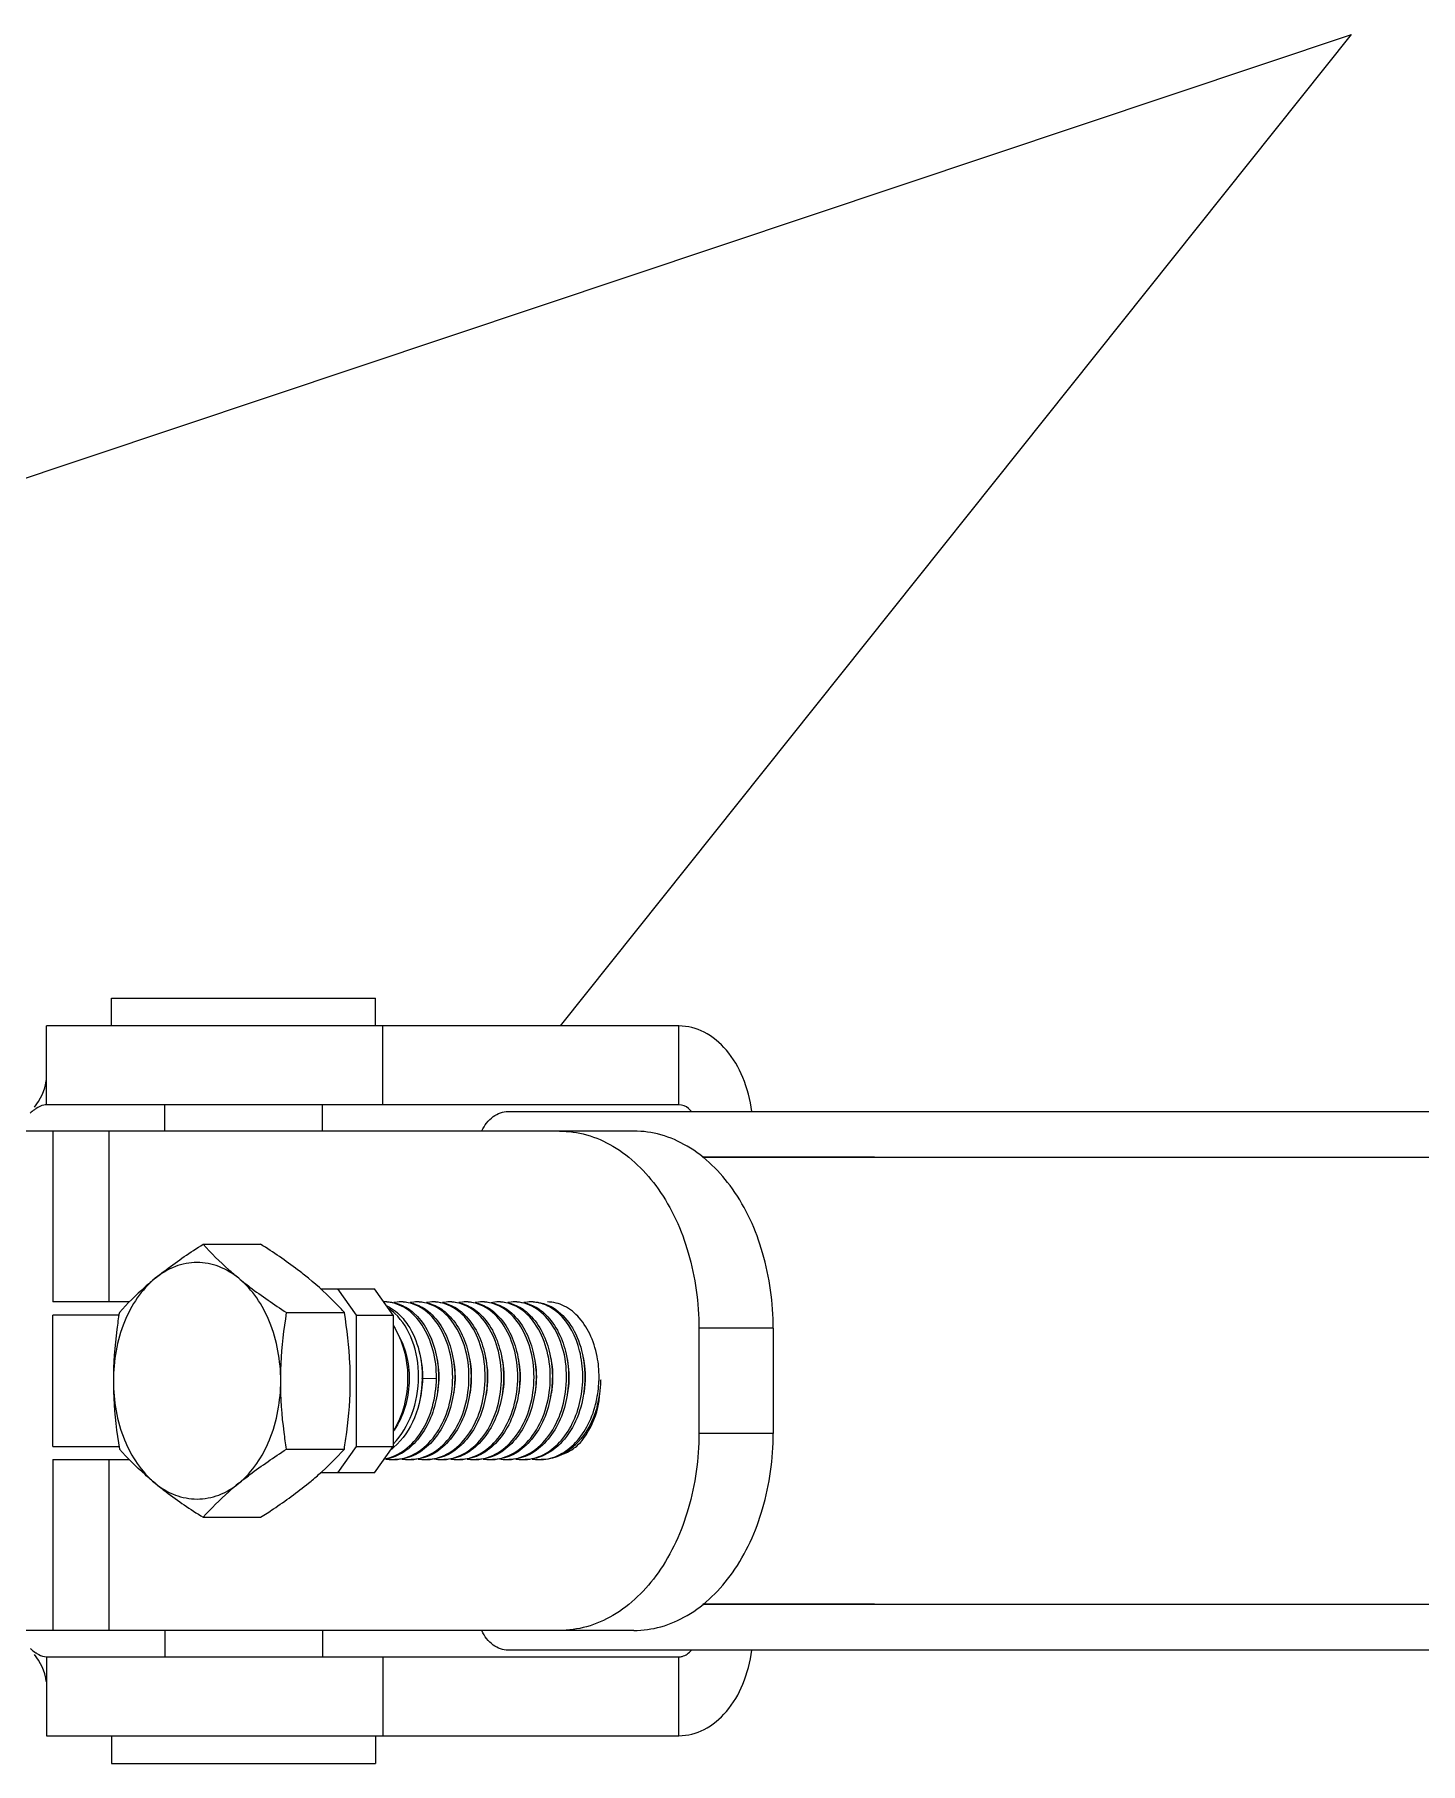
# Model space of a CAD drawing. Extents: x 27938 to 1042331, y -235042 to 1535213.
# Drawn here: x 731256 to 732118, y 744763 to 745839 of the extents above; entities that cross this region are included whole.
import ezdxf

# ---------------------------------------------------------------- set-up
doc = ezdxf.new("R2010")
doc.units = 0
doc.header["$LTSCALE"] = 1000
doc.header["$MEASUREMENT"] = 0
doc.styles.get("Standard").update_dxf_attribs({"font": 'gbenor.shx', "bigfont": 'gbcbig.shx'})
doc.dimstyles.get("Standard").update_dxf_attribs({"dimtxt": 0.18, "dimasz": 0.18, "dimexe": 0.18, "dimexo": 0.0625, "dimgap": 0.09, "dimtad": 0, "dimtih": 1, "dimtoh": 1, "dimdec": 4, "dimzin": 0, "dimdsep": 46, "dimtxsty": 'Standard', "dimcen": 0.09, "dimadec": 0, "dimazin": 0, "dimtfac": 1, "dimtdec": 4, "dimtofl": 0, "dimtmove": 0, "dimatfit": 3, "dimfxl": 1, "dimtolj": 1, "dimtzin": 0, "dimarcsym": 0})

msp = doc.modelspace()

# ---------------------------------------------------------------- linework, layer by layer
for p, q in [((731303.8, 745222), (731303.8, 745239.3)), ((731303.8, 745239.3), (731468, 745239.3)), ((731468, 745222), (731468, 745239.3)), ((731263.3, 745173), (731263.3, 745222)), ((731656.9, 745222), (731263.3, 745222)), ((731472.7, 745173), (731472.7, 745222)), ((731656.9, 745173), (731656.9, 745222)), ((731656.9, 745173), (731263.3, 745173)), ((731336.9, 745156.6), (731336.9, 745173)), ((731435, 745156.6), (731435, 745173)), ((731550.7, 745168.9), (734004.6, 745168.9)), ((731582.5, 745156.6), (731207.5, 745156.6)), ((731267.3, 745156.6), (731267.3, 745050.3)), ((731302.1, 745156.6), (731302.1, 745050.3)), ((731628.8, 745156.6), (731582.5, 745156.6)), ((731671.6, 745140.3), (733720.1, 745140.3)), ((731778.5, 745140.3), (731672, 745140.3)), ((731360.8, 745086.2), (731396.6, 745086.2)), ((731433.9, 745058.5), (731467.5, 745058.5)), ((731444.4, 745058.5), (731456, 745042.1)), ((731479.1, 745042.1), (731467.5, 745058.5)), ((731314.9, 745050.3), (731267.3, 745050.3)), ((731267.4, 744960.4), (731267.4, 745042.1)), ((731308.5, 745042.1), (731267.4, 745042.1)), ((731412.8, 745043.7), (731448.7, 745043.7)), ((731456, 745042.1), (731456, 744960.4)), ((731456, 745042.1), (731479.1, 745042.1)), ((731479.1, 745042.1), (731479.1, 744960.4)), ((731669.3, 745033.9), (731669.3, 744968.5)), ((731715.5, 745033.9), (731669.3, 745033.9)), ((731715.5, 745033.9), (731715.5, 744968.5)), ((731497.3, 745002.5), (731497.1, 745002.5)), ((731506, 745002.7), (731497.3, 745002.5)), ((731267.4, 744960.4), (731308.5, 744960.4)), ((731412.8, 744958.7), (731448.7, 744958.7)), ((731456, 744960.4), (731444.4, 744944)), ((731456, 744960.4), (731479.1, 744960.4)), ((731467.5, 744944), (731479.1, 744960.4)), ((731592.5, 744961.5), (731592.5, 744961.4)), ((731715.5, 744968.5), (731669.3, 744968.5)), ((731267.3, 744952.2), (731267.3, 744845.9)), ((731267.3, 744952.2), (731314.9, 744952.2)), ((731302.1, 744952.2), (731302.1, 744845.9)), ((731467.5, 744944), (731433.9, 744944)), ((731360.8, 744916.3), (731396.6, 744916.3)), ((731671.6, 744862.2), (733720.1, 744862.2)), ((731778.5, 744862.2), (731672, 744862.2)), ((731582.5, 744845.9), (731207.5, 744845.9)), ((731336.9, 744845.9), (731336.9, 744829.5)), ((731435, 744845.9), (731435, 744829.5)), ((731628.8, 744845.9), (731582.5, 744845.9)), ((731263.3, 744829.5), (731263.3, 744780.4)), ((731263.3, 744829.5), (731656.9, 744829.5)), ((731472.7, 744829.5), (731472.7, 744780.4)), ((734004.6, 744833.6), (731550.7, 744833.6)), ((731656.9, 744780.4), (731656.9, 744829.5)), ((731263.3, 744780.4), (731656.9, 744780.4)), ((731303.8, 744780.4), (731303.8, 744763.2)), ((731468, 744780.4), (731468, 744763.2)), ((731303.8, 744763.2), (731468, 744763.2))]:
    msp.add_line(p, q)
for points in [[(731256, 745171.4), (731258.5, 745175.1), (731260.8, 745179.6), (731262.3, 745183.5), (731263, 745186.4), (731263.2, 745188.1), (731263.3, 745188.6)], [(731263.3, 744813.9), (731263.2, 744814.3), (731263, 744816.1), (731262.3, 744819), (731260.8, 744822.9), (731258.5, 744827.3), (731256, 744831)]]:
    msp.add_lwpolyline(points)
for centre, radius, start, end in [((731273.2, 745146.2), 29.3, 123.7883, 124.1887), ((731473.8, 745028.1), 22.2, 90.0002, 91.1523), ((731473.8, 745028), 22.3, 86.7942, 89.9978), ((731483.9, 745027.7), 22.6, 90.048, 101.3296), ((731483.9, 745028), 22.3, 86.7948, 89.9978), ((731494.1, 745027.7), 22.6, 90.0486, 101.3889), ((731494, 745028), 22.3, 86.7953, 89.9977), ((731504.2, 745027.7), 22.6, 90.0485, 101.3698), ((731504.2, 745028), 22.3, 86.7955, 89.9977), ((731514.3, 745027.7), 22.6, 90.0482, 101.3466), ((731514.3, 745028), 22.3, 86.7949, 89.9977), ((731524.4, 745027.7), 22.6, 90.0488, 101.4019), ((731524.4, 745028), 22.3, 86.7954, 89.9977), ((731534.5, 745027.7), 22.6, 90.0485, 101.3836), ((731534.5, 745028), 22.3, 86.7954, 89.9977), ((731544.7, 745027.7), 22.6, 90.0523, 102.1493), ((731544.6, 745028), 22.3, 86.795, 89.9977), ((731554.8, 745027.7), 22.6, 90.0489, 101.4175), ((731554.7, 745028), 22.3, 86.7955, 89.9977), ((731564.9, 745027.7), 22.6, 90.0481, 101.3388), ((731564.9, 745028), 22.3, 86.795, 89.9978), ((731540.4, 745003.7), 66.8, 4.1257, 9.4027), ((731428, 745003.5), 69.2, 359.1399, 359.3167), ((731439.2, 745003.5), 58.1, 358.9629, 359.1986), ((731538.1, 745003.5), 69.1, 358.1063, 4.1306), ((731539.2, 745003.5), 69.2, 358.0532, 358.7181), ((731470.6, 745003.3), 57.1, 348.7877, 350.256), ((731521.3, 745003.3), 57, 347.8843, 350.3195), ((731531.3, 745003.3), 57.1, 349.0131, 350.0068), ((731538.5, 745003.5), 68.6, 347.2993, 358.0279), ((731541.8, 745003.1), 66.6, 344.3304, 351.1869), ((731540.9, 744997.8), 66.9, 348.6166, 355.814), ((731537.9, 745003.5), 69.3, 357.9987, 358.1134), ((731539.2, 745003.5), 69.2, 351.1719, 358.0614), ((731544.1, 745002.5), 64.3, 344.0044, 344.2949), ((731455.5, 744987.9), 36.9, 307.5195, 310.6239), ((731478.9, 744979.3), 27.1, 260.5385, 269.971), ((731478.9, 744979), 26.8, 270.0015, 272.6678), ((731489, 744979.3), 27.1, 260.5775, 269.9713), ((731489, 744979), 26.8, 270.0015, 272.6681), ((731499.1, 744979.3), 27.1, 260.4983, 269.9708), ((731499.1, 744979), 26.8, 270.0015, 272.6677), ((731509.2, 744979.3), 27.1, 260.3354, 269.9695), ((731509.2, 744979), 26.8, 270.0015, 272.668), ((731519.3, 744979.3), 27.1, 260.555, 269.9711), ((731519.3, 744979), 26.8, 270.0015, 272.6678), ((731529.5, 744979.3), 27.1, 260.5143, 269.9708), ((731529.5, 744979), 26.8, 270.0015, 272.6677), ((731539.6, 744979.3), 27.1, 260.5593, 269.9712), ((731539.6, 744979), 26.8, 270.0015, 272.668), ((731549.7, 744979.3), 27.1, 260.4778, 269.9708), ((731549.7, 744979), 26.8, 270.0015, 272.6677), ((731559.8, 744979.3), 27.1, 260.5247, 269.9709), ((731559.8, 744979), 26.8, 270.0015, 272.6677), ((731569.9, 744979.3), 27.1, 260.5751, 269.9713), ((731569.9, 744979), 26.8, 270.0015, 272.6681), ((731273.2, 744856.3), 29.3, 235.8113, 236.2117)]:
    msp.add_arc(centre, radius, start, end)
for points, knots in [([(731702.3, 745168.9), (731701.3, 745176.1), (731697.8, 745189.7), (731687.7, 745207.1), (731673.7, 745219), (731662.3, 745222), (731656.9, 745222)], [0, 0, 0, 0, 0.287892, 0.552013, 0.786654, 1, 1, 1, 1]), ([(731256.7, 745170.5), (731256.4, 745170.3), (731255.2, 745169.4), (731254, 745168.5), (731253.2, 745167.7)], [0, 0, 0, 0, 0.231104, 1, 1, 1, 1]), ([(731263.3, 745173), (731262.8, 745173), (731260.5, 745172.7), (731258.4, 745171.6), (731256.9, 745170.6)], [0, 0, 0, 0, 0.222245, 1, 1, 1, 1]), ([(731534.2, 745156.7), (731535.9, 745160.1), (731540.2, 745166.1), (731547.4, 745168.9), (731550.7, 745168.9)], [0, 0, 0, 0, 0.538137, 1, 1, 1, 1]), ([(731664.5, 745169), (731664, 745169.6), (731662, 745171.7), (731659, 745173), (731656.9, 745173)], [0, 0, 0, 0, 0.274002, 1, 1, 1, 1]), ([(731582.5, 745156.6), (731588.2, 745156.6), (731599.9, 745155), (731622.6, 745145), (731647.1, 745120.6), (731665.1, 745080.4), (731669.3, 745049.7), (731669.3, 745033.9)], [0, 0, 0, 0, 0.103597, 0.210948, 0.445697, 0.712571, 1, 1, 1, 1]), ([(731715.5, 745033.9), (731715.5, 745049.7), (731711.4, 745080.4), (731693.3, 745120.6), (731668.8, 745145), (731646.1, 745155), (731634.5, 745156.6), (731628.8, 745156.6)], [0, 0, 0, 0, 0.287429, 0.554303, 0.789052, 0.896403, 1, 1, 1, 1]), ([(731331, 745065), (731333.2, 745066.8), (731342.8, 745074.3), (731352.9, 745081.2), (731360.8, 745086.2)], [0, 0, 0, 0, 0.237123, 1, 1, 1, 1]), ([(731383, 745065), (731380.9, 745066.7), (731373.1, 745073.4), (731365.8, 745080.6), (731360.8, 745086.2)], [0, 0, 0, 0, 0.268858, 1, 1, 1, 1]), ([(731426.4, 745065), (731424.2, 745066.8), (731414.6, 745074.3), (731404.5, 745081.2), (731396.6, 745086.2)], [0, 0, 0, 0, 0.237123, 1, 1, 1, 1]), ([(731383, 745065), (731379.3, 745068), (731371.1, 745073), (731357, 745075.7), (731343, 745073), (731334.7, 745068), (731331, 745065)], [0, 0, 0, 0, 0.257487, 0.5, 0.742513, 1, 1, 1, 1]), ([(731331, 745065), (731322.5, 745058), (731309, 745037.4), (731305, 745013.7), (731305, 745001.2)], [0, 0, 0, 0, 0.468341, 1, 1, 1, 1]), ([(731331, 745065), (731328.9, 745063.2), (731321, 745056.6), (731313.7, 745049.3), (731308.7, 745043.7)], [0, 0, 0, 0, 0.268858, 1, 1, 1, 1]), ([(731383, 745065), (731385.3, 745063.1), (731394.9, 745055.6), (731405, 745048.8), (731412.8, 745043.7)], [0, 0, 0, 0, 0.237123, 1, 1, 1, 1]), ([(731409.1, 745001.2), (731409.1, 745013.7), (731405, 745037.4), (731391.6, 745058), (731383, 745065)], [0, 0, 0, 0, 0.531659, 1, 1, 1, 1]), ([(731448.7, 745043.7), (731447.1, 745045.5), (731440.1, 745053), (731432.5, 745060), (731426.4, 745065)], [0, 0, 0, 0, 0.2325, 1, 1, 1, 1]), ([(731506, 745002.7), (731506.1, 745008.7), (731504.7, 745020.3), (731498.3, 745035.6), (731488.2, 745046.7), (731479.3, 745050), (731475, 745050.3)], [0, 0, 0, 0, 0.291821, 0.560232, 0.794326, 1, 1, 1, 1]), ([(731475.1, 745050.3), (731478, 745050.3), (731484.2, 745049), (731489.5, 745045.6), (731491.8, 745043.5)], [0, 0, 0, 0, 0.482388, 1, 1, 1, 1]), ([(731475.1, 745047.9), (731475.7, 745047.7), (731478, 745046.4), (731480.2, 745044.8), (731481.7, 745043.5)], [0, 0, 0, 0, 0.243018, 1, 1, 1, 1]), ([(731480.1, 744952.2), (731484.8, 744952.4), (731494.7, 744955.7), (731506.2, 744967.1), (731513.9, 744982.9), (731516.9, 745001.1), (731515.1, 745019.3), (731508.8, 745035.1), (731498.7, 745046.6), (731489.5, 745050), (731485.2, 745050.3)], [0, 0, 0, 0, 0.109411, 0.23076, 0.366314, 0.510391, 0.653213, 0.784895, 0.899597, 1, 1, 1, 1]), ([(731485.2, 745050.3), (731488.1, 745050.3), (731494.3, 745049), (731499.6, 745045.6), (731502, 745043.5)], [0, 0, 0, 0, 0.482394, 1, 1, 1, 1]), ([(731490.2, 744952.2), (731494.9, 744952.4), (731504.8, 744955.7), (731516.4, 744967.1), (731524, 744982.9), (731527, 745001.1), (731525.3, 745019.3), (731518.9, 745035.1), (731508.8, 745046.6), (731499.6, 745050), (731495.3, 745050.3)], [0, 0, 0, 0, 0.109411, 0.23076, 0.366309, 0.510386, 0.653207, 0.784895, 0.899597, 1, 1, 1, 1]), ([(731495.3, 745050.3), (731498.3, 745050.3), (731504.5, 745049), (731509.7, 745045.6), (731512.1, 745043.5)], [0, 0, 0, 0, 0.48237, 1, 1, 1, 1]), ([(731500.3, 744952.2), (731505.1, 744952.4), (731515, 744955.7), (731526.5, 744967.1), (731534.1, 744982.9), (731537.1, 745001.1), (731535.4, 745019.3), (731529.1, 745035.1), (731518.9, 745046.6), (731509.7, 745050), (731505.4, 745050.3)], [0, 0, 0, 0, 0.109414, 0.230763, 0.366316, 0.510389, 0.653208, 0.784892, 0.899594, 1, 1, 1, 1]), ([(731505.4, 745050.3), (731508.4, 745050.3), (731514.6, 745049), (731519.8, 745045.6), (731522.2, 745043.5)], [0, 0, 0, 0, 0.482394, 1, 1, 1, 1]), ([(731510.5, 744952.2), (731515.2, 744952.4), (731525.1, 744955.7), (731536.6, 744967.1), (731544.2, 744982.9), (731547.3, 745001.1), (731545.5, 745019.3), (731539.2, 745035.1), (731529, 745046.6), (731519.8, 745050), (731515.5, 745050.3)], [0, 0, 0, 0, 0.109411, 0.230759, 0.366311, 0.510389, 0.653212, 0.784896, 0.899598, 1, 1, 1, 1]), ([(731515.5, 745050.3), (731518.5, 745050.3), (731524.7, 745049), (731529.9, 745045.6), (731532.3, 745043.5)], [0, 0, 0, 0, 0.482382, 1, 1, 1, 1]), ([(731520.6, 744952.2), (731525.3, 744952.4), (731535.2, 744955.7), (731546.7, 744967.1), (731554.3, 744982.9), (731557.4, 745001.1), (731555.6, 745019.3), (731549.3, 745035.1), (731539.1, 745046.6), (731530, 745050), (731525.6, 745050.3)], [0, 0, 0, 0, 0.109413, 0.230762, 0.36631, 0.510386, 0.653205, 0.784893, 0.899595, 1, 1, 1, 1]), ([(731525.7, 745050.3), (731528.6, 745050.3), (731534.8, 745049), (731540.1, 745045.6), (731542.4, 745043.5)], [0, 0, 0, 0, 0.482371, 1, 1, 1, 1]), ([(731530.7, 744952.2), (731535.4, 744952.4), (731545.3, 744955.7), (731556.8, 744967.1), (731564.4, 744982.9), (731567.5, 745001.1), (731565.7, 745019.3), (731559.4, 745035.1), (731549.3, 745046.6), (731540.1, 745050), (731535.8, 745050.3)], [0, 0, 0, 0, 0.109413, 0.230763, 0.366317, 0.51039, 0.65321, 0.784893, 0.899595, 1, 1, 1, 1]), ([(731535.8, 745050.3), (731538.7, 745050.3), (731544.9, 745049), (731550.2, 745045.6), (731552.6, 745043.5)], [0, 0, 0, 0, 0.482397, 1, 1, 1, 1]), ([(731540.8, 744952.2), (731545.5, 744952.4), (731555.4, 744955.7), (731567, 744967.1), (731574.6, 744982.9), (731577.6, 745001.1), (731575.8, 745019.3), (731569.5, 745035.1), (731559.4, 745046.6), (731550.2, 745050), (731545.9, 745050.3)], [0, 0, 0, 0, 0.10941, 0.230759, 0.36631, 0.510388, 0.653211, 0.784896, 0.899598, 1, 1, 1, 1]), ([(731545.9, 745050.3), (731548.9, 745050.3), (731555, 745049), (731560.3, 745045.6), (731562.7, 745043.5)], [0, 0, 0, 0, 0.482371, 1, 1, 1, 1]), ([(731550.9, 744952.2), (731555.6, 744952.4), (731565.6, 744955.7), (731577.1, 744967.1), (731584.7, 744982.9), (731587.7, 745001.1), (731586, 745019.3), (731579.7, 745035.1), (731569.5, 745046.6), (731560.3, 745050), (731556, 745050.3)], [0, 0, 0, 0, 0.109414, 0.230762, 0.366312, 0.510386, 0.653204, 0.784891, 0.899595, 1, 1, 1, 1]), ([(731556, 745050.3), (731559, 745050.3), (731565.2, 745049), (731570.4, 745045.6), (731572.8, 745043.5)], [0, 0, 0, 0, 0.48238, 1, 1, 1, 1]), ([(731566.1, 745050.3), (731568.3, 745050.3), (731572.8, 745049.6), (731581.4, 745045.6), (731590.7, 745035.8), (731597.3, 745019.7), (731599.2, 745001.1), (731596, 744982.6), (731588.1, 744966.5), (731576.1, 744955.1), (731565.9, 744952.2), (731561.1, 744952.2)], [0, 0, 0, 0, 0.049449, 0.100956, 0.214949, 0.346477, 0.489675, 0.634208, 0.769827, 0.890789, 1, 1, 1, 1]), ([(731581.9, 745043.3), (731579.6, 745045.3), (731574.7, 745048.6), (731568.9, 745050.1), (731566.1, 745050.3)], [0, 0, 0, 0, 0.517722, 1, 1, 1, 1]), ([(731606.3, 745014.6), (731605.5, 745019.5), (731602.8, 745028.7), (731595.8, 745040.4), (731586.3, 745048.3), (731578.6, 745050.3), (731575, 745050.3)], [0, 0, 0, 0, 0.291651, 0.555731, 0.788679, 1, 1, 1, 1]), ([(731308.7, 745043.7), (731308.1, 745040.2), (731306, 745026.2), (731305, 745011.9), (731305, 745001.2)], [0, 0, 0, 0, 0.248681, 1, 1, 1, 1]), ([(731409.1, 745001.2), (731409.1, 745004.8), (731409.4, 745019), (731411.1, 745033.2), (731412.8, 745043.7)], [0, 0, 0, 0, 0.251248, 1, 1, 1, 1]), ([(731452.4, 745001.2), (731452.4, 745004.8), (731452.1, 745019), (731450.4, 745033.2), (731448.7, 745043.7)], [0, 0, 0, 0, 0.251248, 1, 1, 1, 1]), ([(731491.8, 745043.5), (731498.4, 745037.7), (731505.1, 745024.6), (731507.8, 745005.9), (731506.6, 744990.7), (731502.3, 744976.5), (731495, 744964.5), (731485.3, 744955.8), (731477.5, 744952.9), (731473.6, 744952.4)], [0, 0, 0, 0, 0.238806, 0.375378, 0.515068, 0.651187, 0.778286, 0.893865, 1, 1, 1, 1]), ([(731479.2, 745035.5), (731482.1, 745030.9), (731486.6, 745020.3), (731489.5, 744997.6), (731485.2, 744979.5), (731479.1, 744969.8)], [0, 0, 0, 0, 0.237857, 0.495496, 1, 1, 1, 1]), ([(731479.2, 744962.1), (731484.3, 744967.2), (731492.2, 744980.7), (731496.1, 745003.5), (731492.6, 745025.8), (731485, 745038.6), (731480.1, 745043.1)], [0, 0, 0, 0, 0.245715, 0.512956, 0.773315, 1, 1, 1, 1]), ([(731502, 745043.5), (731508.8, 745037.5), (731515.6, 745023.6), (731518, 745004.1), (731516.3, 744988.3), (731511.2, 744973.9), (731503.1, 744962.1), (731492.4, 744954.1), (731484.1, 744952.2), (731480.1, 744952.2)], [0, 0, 0, 0, 0.241302, 0.379446, 0.520006, 0.655788, 0.781304, 0.89482, 1, 1, 1, 1]), ([(731481.7, 745043.5), (731484.2, 745041.3), (731493.8, 745029.8), (731497.3, 745014.2), (731497.1, 745002.7)], [0, 0, 0, 0, 0.224306, 1, 1, 1, 1]), ([(731512.1, 745043.5), (731518.9, 745037.4), (731525.8, 745023.6), (731528.1, 745004.1), (731526.4, 744988.3), (731521.4, 744973.9), (731513.2, 744962.1), (731502.6, 744954.1), (731494.2, 744952.2), (731490.2, 744952.2)], [0, 0, 0, 0, 0.241317, 0.379461, 0.520014, 0.655792, 0.781306, 0.894819, 1, 1, 1, 1]), ([(731522.2, 745043.5), (731529, 745037.5), (731535.9, 745023.6), (731538.2, 745004.1), (731536.6, 744988.3), (731531.5, 744973.9), (731523.3, 744962.1), (731512.7, 744954.1), (731504.3, 744952.2), (731500.4, 744952.2)], [0, 0, 0, 0, 0.24129, 0.379435, 0.519998, 0.655783, 0.781305, 0.89482, 1, 1, 1, 1]), ([(731532.3, 745043.5), (731539.2, 745037.5), (731546, 745023.6), (731548.3, 745004.1), (731546.7, 744988.3), (731541.6, 744973.9), (731533.4, 744962.1), (731522.8, 744954.1), (731514.4, 744952.2), (731510.5, 744952.2)], [0, 0, 0, 0, 0.241312, 0.379455, 0.520012, 0.655791, 0.781305, 0.89482, 1, 1, 1, 1]), ([(731542.4, 745043.5), (731549.3, 745037.4), (731556.1, 745023.6), (731558.4, 745004.1), (731556.8, 744988.3), (731551.7, 744973.9), (731543.6, 744962.1), (731532.9, 744954.1), (731524.6, 744952.2), (731520.6, 744952.2)], [0, 0, 0, 0, 0.241314, 0.379459, 0.520012, 0.655791, 0.781307, 0.89482, 1, 1, 1, 1]), ([(731552.6, 745043.5), (731559.4, 745037.5), (731566.2, 745023.6), (731568.6, 745004.1), (731566.9, 744988.3), (731561.8, 744973.9), (731553.7, 744962.1), (731543, 744954.1), (731534.7, 744952.2), (731530.7, 744952.2)], [0, 0, 0, 0, 0.241291, 0.379436, 0.519999, 0.655783, 0.781305, 0.89482, 1, 1, 1, 1]), ([(731562.7, 745043.5), (731569.5, 745037.4), (731576.4, 745023.6), (731578.7, 745004.1), (731577, 744988.3), (731572, 744973.9), (731563.8, 744962.1), (731553.2, 744954.1), (731544.8, 744952.2), (731540.8, 744952.2)], [0, 0, 0, 0, 0.241321, 0.379464, 0.520018, 0.655795, 0.781306, 0.894819, 1, 1, 1, 1]), ([(731572.8, 745043.5), (731579.6, 745037.5), (731586.5, 745023.6), (731588.8, 745004.1), (731587.2, 744988.3), (731582.1, 744973.9), (731573.9, 744962.1), (731563.3, 744954.1), (731554.9, 744952.2), (731551, 744952.2)], [0, 0, 0, 0, 0.241301, 0.379446, 0.520004, 0.655787, 0.781306, 0.894819, 1, 1, 1, 1]), ([(731561.1, 744952.2), (731565, 744952.4), (731573.1, 744954.7), (731583.4, 744962.8), (731591.3, 744974.6), (731596.1, 744989), (731597.6, 745004.5), (731595.3, 745023.7), (731588.6, 745037.3), (731581.9, 745043.3)], [0, 0, 0, 0, 0.105385, 0.219488, 0.34542, 0.481197, 0.621395, 0.759049, 1, 1, 1, 1]), ([(731482.3, 745029.5), (731484.8, 745025.3), (731488.4, 745015.5), (731490.1, 744995), (731485.5, 744979.1), (731479.7, 744970.6)], [0, 0, 0, 0, 0.239537, 0.497847, 1, 1, 1, 1]), ([(731495.8, 745016.7), (731496.1, 745015.5), (731497, 745011), (731497.4, 745006.2), (731497.3, 745002.7)], [0, 0, 0, 0, 0.245441, 1, 1, 1, 1]), ([(731506.3, 745015.1), (731506.6, 745013.4), (731507.8, 745006.3), (731507.5, 744999), (731506.6, 744993.6)], [0, 0, 0, 0, 0.24614, 1, 1, 1, 1]), ([(731516.4, 745015.2), (731516.7, 745013.5), (731517.9, 745006.3), (731517.7, 744999), (731516.7, 744993.6)], [0, 0, 0, 0, 0.246098, 1, 1, 1, 1]), ([(731526.4, 745015.6), (731526.8, 745013.9), (731528, 745006.6), (731527.8, 744999.1), (731526.9, 744993.7)], [0, 0, 0, 0, 0.245865, 1, 1, 1, 1]), ([(731536.4, 745016.2), (731536.8, 745014.2), (731538.3, 745006), (731537.9, 744997.6), (731536.6, 744991.5)], [0, 0, 0, 0, 0.245825, 1, 1, 1, 1]), ([(731546.4, 745016.6), (731546.9, 745014.7), (731548.3, 745006.9), (731548.1, 744998.8), (731547, 744992.9)], [0, 0, 0, 0, 0.2454, 1, 1, 1, 1]), ([(731556.8, 745015.3), (731557.2, 745013.5), (731558.4, 745006.3), (731558.1, 744998.9), (731557.2, 744993.4)], [0, 0, 0, 0, 0.246065, 1, 1, 1, 1]), ([(731567, 745015.1), (731567.4, 745013.4), (731568.5, 745006.3), (731568.2, 744998.9), (731567.3, 744993.6)], [0, 0, 0, 0, 0.246155, 1, 1, 1, 1]), ([(731577.1, 745015.3), (731577.4, 745013.5), (731578.6, 745006.4), (731578.4, 744999.1), (731577.5, 744993.7)], [0, 0, 0, 0, 0.246058, 1, 1, 1, 1]), ([(731587.1, 745015.8), (731587.5, 745014), (731588.7, 745006.6), (731588.5, 744999), (731587.5, 744993.4)], [0, 0, 0, 0, 0.245788, 1, 1, 1, 1]), ([(731597.1, 745016.3), (731597.5, 745014.4), (731598.9, 745006.5), (731598.6, 744998.3), (731597.5, 744992.4)], [0, 0, 0, 0, 0.245648, 1, 1, 1, 1]), ([(731473.8, 744952.7), (731478.3, 744953.5), (731487.4, 744957.8), (731497.7, 744969.6), (731504.3, 744985.2), (731505.9, 744996.8), (731506, 745002.7)], [0, 0, 0, 0, 0.215857, 0.456017, 0.721227, 1, 1, 1, 1]), ([(731497.1, 745002.5), (731497, 744994.2), (731494.1, 744978.4), (731485.1, 744964.7), (731479.5, 744959.9)], [0, 0, 0, 0, 0.525716, 1, 1, 1, 1]), ([(731305, 745001.2), (731305, 744997.7), (731305.3, 744983.4), (731307, 744969.3), (731308.7, 744958.7)], [0, 0, 0, 0, 0.251248, 1, 1, 1, 1]), ([(731305, 745001.2), (731305, 744988.8), (731309, 744965.1), (731322.5, 744944.5), (731331, 744937.5)], [0, 0, 0, 0, 0.531659, 1, 1, 1, 1]), ([(731383, 744937.5), (731391.6, 744944.5), (731405, 744965.1), (731409.1, 744988.8), (731409.1, 745001.2)], [0, 0, 0, 0, 0.468341, 1, 1, 1, 1]), ([(731412.8, 744958.7), (731412.2, 744962.2), (731410.1, 744976.3), (731409.1, 744990.5), (731409.1, 745001.2)], [0, 0, 0, 0, 0.248681, 1, 1, 1, 1]), ([(731448.7, 744958.7), (731449.2, 744962.2), (731451.4, 744976.3), (731452.4, 744990.5), (731452.4, 745001.2)], [0, 0, 0, 0, 0.248681, 1, 1, 1, 1]), ([(731571.2, 744952.2), (731575.1, 744952.4), (731583.1, 744954.6), (731593.4, 744962.6), (731601.2, 744974.3), (731604.4, 744983.5), (731605.5, 744988.4)], [0, 0, 0, 0, 0.219273, 0.456424, 0.717944, 1, 1, 1, 1]), ([(731605.9, 744984.8), (731605.2, 744982.5), (731602.3, 744974), (731597.3, 744966.1), (731592.5, 744961.5)], [0, 0, 0, 0, 0.264817, 1, 1, 1, 1]), ([(731593.3, 744960.6), (731594.9, 744962.1), (731600.9, 744969), (731604.7, 744977.7), (731606.5, 744984.6)], [0, 0, 0, 0, 0.23319, 1, 1, 1, 1]), ([(731331, 744937.5), (731328.9, 744939.2), (731321, 744945.9), (731313.7, 744953.2), (731308.7, 744958.7)], [0, 0, 0, 0, 0.268858, 1, 1, 1, 1]), ([(731383, 744937.5), (731385.3, 744939.3), (731394.9, 744946.9), (731405, 744953.7), (731412.8, 744958.7)], [0, 0, 0, 0, 0.237123, 1, 1, 1, 1]), ([(731426.4, 744937.5), (731428.5, 744939.2), (731436.4, 744945.9), (731443.7, 744953.2), (731448.7, 744958.7)], [0, 0, 0, 0, 0.268858, 1, 1, 1, 1]), ([(731592.5, 744961.4), (731589.5, 744958.6), (731582.9, 744953.9), (731575, 744952.2), (731571.2, 744952.2)], [0, 0, 0, 0, 0.517736, 1, 1, 1, 1]), ([(731669.3, 744968.5), (731669.3, 744952.7), (731665.1, 744922.1), (731647.1, 744881.9), (731622.6, 744857.4), (731599.9, 744847.5), (731588.2, 744845.9), (731582.5, 744845.9)], [0, 0, 0, 0, 0.287429, 0.554303, 0.789052, 0.896403, 1, 1, 1, 1]), ([(731584.4, 744955.5), (731585.2, 744955.8), (731588.4, 744957.1), (731591.3, 744959), (731593.3, 744960.6)], [0, 0, 0, 0, 0.242775, 1, 1, 1, 1]), ([(731628.8, 744845.9), (731634.5, 744845.9), (731646.1, 744847.5), (731668.8, 744857.4), (731693.3, 744881.9), (731711.4, 744922.1), (731715.5, 744952.7), (731715.5, 744968.5)], [0, 0, 0, 0, 0.103597, 0.210948, 0.445697, 0.712571, 1, 1, 1, 1]), ([(731331, 744937.5), (731333.2, 744935.7), (731342.8, 744928.1), (731352.9, 744921.3), (731360.8, 744916.3)], [0, 0, 0, 0, 0.237123, 1, 1, 1, 1]), ([(731331, 744937.5), (731334.7, 744934.4), (731343, 744929.5), (731357, 744926.8), (731371.1, 744929.5), (731379.3, 744934.4), (731383, 744937.5)], [0, 0, 0, 0, 0.257487, 0.5, 0.742513, 1, 1, 1, 1]), ([(731383, 744937.5), (731380.9, 744935.8), (731373.1, 744929.1), (731365.8, 744921.8), (731360.8, 744916.3)], [0, 0, 0, 0, 0.268858, 1, 1, 1, 1]), ([(731396.6, 744916.3), (731399.3, 744918), (731409.5, 744924.7), (731419.4, 744931.8), (731426.4, 744937.5)], [0, 0, 0, 0, 0.261287, 1, 1, 1, 1]), ([(731550.7, 744833.6), (731547.4, 744833.6), (731540.2, 744836.3), (731535.9, 744842.3), (731534.2, 744845.8)], [0, 0, 0, 0, 0.461863, 1, 1, 1, 1]), ([(731253.2, 744834.7), (731253.5, 744834.5), (731254.6, 744833.5), (731255.8, 744832.6), (731256.7, 744832)], [0, 0, 0, 0, 0.26918, 1, 1, 1, 1]), ([(731256.9, 744831.9), (731257.4, 744831.5), (731259.4, 744830.3), (731261.6, 744829.5), (731263.3, 744829.5)], [0, 0, 0, 0, 0.289589, 1, 1, 1, 1]), ([(731656.9, 744780.4), (731662.3, 744780.4), (731673.7, 744783.4), (731687.7, 744795.3), (731697.8, 744812.7), (731701.3, 744826.4), (731702.3, 744833.6)], [0, 0, 0, 0, 0.213346, 0.447987, 0.712108, 1, 1, 1, 1]), ([(731656.9, 744829.5), (731657.6, 744829.5), (731660.5, 744829.9), (731663.1, 744831.8), (731664.5, 744833.5)], [0, 0, 0, 0, 0.236834, 1, 1, 1, 1])]:
    msp.add_open_spline(points, degree=3, knots=knots)
for points in [[(731480.1, 745043.1), (731479, 745044.2), (731477.8, 745045.1), (731476.5, 745046)], [(731497.3, 745002.5), (731497.2, 744997.8), (731496.6, 744993), (731495.4, 744988.5)]]:
    msp.add_open_spline(points, degree=3)

# ---------------------------------------------------------------- leaders
for points in [[(731196.3, 745544.9), (732075.4, 745838.9)], [(731583.2, 745222), (732075.4, 745838.9)]]:
    msp.add_leader(points, dimstyle='Standard', override={"dimgap": 20})

doc.saveas('drawing.dxf')
